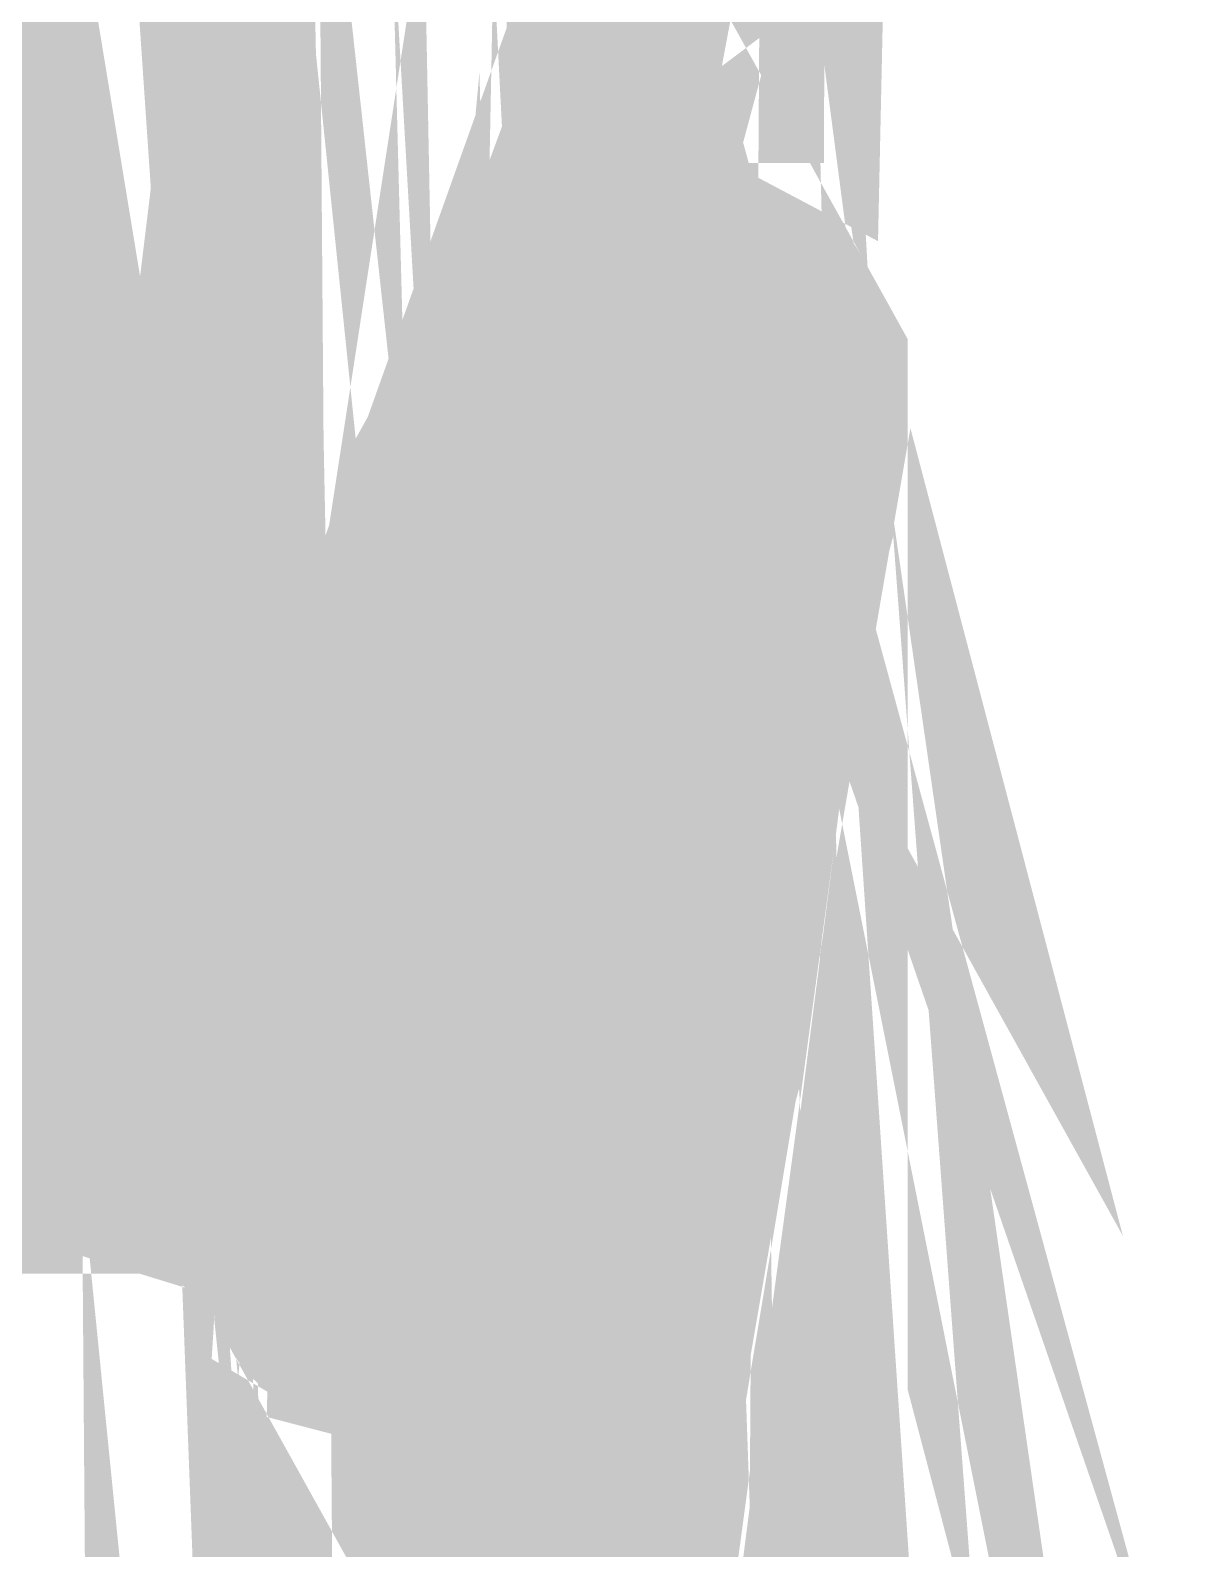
# Model space of a CAD drawing. Extents: x -0.78 to 3.01, y -0.91 to 1.38.
# Drawn here: x 0.2278 to 0.24649, y 0.15514 to 0.17971 of the extents above; entities that cross this region are included whole.
import ezdxf

# ---------------------------------------------------------------- set-up
doc = ezdxf.new("R2010")
doc.units = 0
doc.layers.add('2D_LINE_26', color=3, linetype='CONTINUOUS')

# ---------------------------------------------------------------- blocks, each defined once
blk = doc.blocks.new('DRAWING_9')
at = {"layer": '2D_LINE_26', "const_width": 0.004}
blk.add_lwpolyline([(0, 0), (-0.0004911811, 0.0087354593), (0.0002728871, 0.002893622), (0.0002728871, 0.002893622)], close=True, dxfattribs=at)
blk = doc.blocks.new('DRAWING_11')
at = {"layer": '2D_LINE_26', "const_width": 0.004}
blk.add_lwpolyline([(0, 0), (0.0010369554, -0.0006551706), (0.0005457743, -0.0118474803), (0.0005457743, -0.0118474803)], close=True, dxfattribs=at)
blk = doc.blocks.new('DRAWING_17')
at = {"layer": '2D_LINE_26', "const_width": 0.004}
blk.add_lwpolyline([(0, 0), (0.0010369554, 0.0008735433), (0.0007640682, -0.013321601), (0.0007640682, -0.013321601)], close=True, dxfattribs=at)
blk = doc.blocks.new('DRAWING_20')
at = {"layer": '2D_LINE_26', "const_width": 0.004}
blk.add_lwpolyline([(0, 0), (0.0013644094, -0.0094452231), (-0.000218294, -0.0015286877), (-0.000218294, -0.0015286877)], close=True, dxfattribs=at)
blk = doc.blocks.new('DRAWING_22')
at = {"layer": '2D_LINE_26', "const_width": 0.004}
blk.add_lwpolyline([(0, 0), (0.0007640682, -0.013321601), (-0.0006003412, -0.0020200787), (-0.0006003412, -0.0020200787)], close=True, dxfattribs=at)
blk = doc.blocks.new('DRAWING_27')
at = {"layer": '2D_LINE_26', "const_width": 0.004}
blk.add_lwpolyline([(0, 0), (0.0008732283, 0.0008189501), (0.000163727, -0.0084624934), (0.000163727, -0.0084624934)], close=True, dxfattribs=at)
blk = doc.blocks.new('DRAWING_29')
at = {"layer": '2D_LINE_26', "const_width": 0.004}
blk.add_lwpolyline([(0, 0), (0.0009277953, -0.0084624934), (-0.0011460892, 0.000545958), (-0.0011460892, 0.000545958)], close=True, dxfattribs=at)
blk = doc.blocks.new('DRAWING_30')
at = {"layer": '2D_LINE_26', "const_width": 0.004}
blk.add_lwpolyline([(0, 0), (0.000163727, -0.0084624934), (-0.0007640682, 0), (-0.0007640682, 0)], close=True, dxfattribs=at)
blk = doc.blocks.new('DRAWING_37')
at = {"layer": '2D_LINE_26', "const_width": 0.004}
blk.add_lwpolyline([(0, 0), (0.0016958005, -0.0062193176), (0, -0.0013103412), (0, -0.0013103412)], close=True, dxfattribs=at)
blk = doc.blocks.new('DRAWING_42')
at = {"layer": '2D_LINE_26', "const_width": 0.004}
blk.add_lwpolyline([(0, 0), (-0.0002728871, 0.0067153806), (0.0002728609, -0.0010919423), (0.0002728609, -0.0010919423)], close=True, dxfattribs=at)
blk = doc.blocks.new('DRAWING_44')
at = {"layer": '2D_LINE_26', "const_width": 0.004}
blk.add_lwpolyline([(0, 0), (-0.0003892913, 0.0054728346), (0.0002728871, -0.0008735433), (0.0002728871, -0.0008735433)], close=True, dxfattribs=at)
blk = doc.blocks.new('SMOOTH_0$004')
at = {"const_width": 0.002}
blk.add_lwpolyline([(-0.001, 0, 1), (0.001, 0, 1)], format="xyb", close=True, dxfattribs=at)
blk = doc.blocks.new('DRAWING_388')
at = {"layer": '2D_LINE_26', "const_width": 0.004}
blk.add_lwpolyline([(0, 0), (0.0005057218, -0.0009106562), (0.0005057218, -0.0019225197), (0.0005057218, -0.0019225197)], close=True, dxfattribs=at)
at = {"layer": '2D_LINE_26'}
for p in [(0, 0), (0.0005057218, -0.0009106562), (0.0005057218, -0.0019225197), (0.0005057218, -0.0019225197)]:
    blk.add_blockref('SMOOTH_0$004', p, dxfattribs=at)
blk = doc.blocks.new('DRAWING_389')
at = {"layer": '2D_LINE_26', "const_width": 0.004}
blk.add_lwpolyline([(0, 0), (-0.0002528609, 0.0033897113), (0.0002528609, 0.0014671916), (0.0002528609, 0.0014671916)], close=True, dxfattribs=at)
at = {"layer": '2D_LINE_26'}
for p in [(-0.0002528609, 0.0033897113), (0.0002528609, 0.0014671916), (0.0002528609, 0.0014671916), (0, 0)]:
    blk.add_blockref('SMOOTH_0$004', p, dxfattribs=at)
blk = doc.blocks.new('DRAWING_390')
at = {"layer": '2D_LINE_26', "const_width": 0.004}
blk.add_lwpolyline([(0, 0), (-0.0003540157, -0.0013154331), (-0.0002528609, 0.0033897113), (-0.0002528609, 0.0033897113)], close=True, dxfattribs=at)
at = {"layer": '2D_LINE_26'}
for p in [(-0.0002528609, 0.0033897113), (-0.0002528609, 0.0033897113), (0, 0), (-0.0003540157, -0.0013154331)]:
    blk.add_blockref('SMOOTH_0$004', p, dxfattribs=at)
blk = doc.blocks.new('DRAWING_391')
at = {"layer": '2D_LINE_26', "const_width": 0.004}
blk.add_lwpolyline([(0, 0), (0.0008597638, -0.0004553281), (0.0007586089, -0.0051604724), (0.0007586089, -0.0051604724)], close=True, dxfattribs=at)
at = {"layer": '2D_LINE_26'}
for p in [(0, 0), (0.0008597638, -0.0004553281), (0.0007586089, -0.0051604724), (0.0007586089, -0.0051604724)]:
    blk.add_blockref('SMOOTH_0$004', p, dxfattribs=at)
blk = doc.blocks.new('DRAWING_392')
at = {"layer": '2D_LINE_26', "const_width": 0.004}
blk.add_lwpolyline([(0, 0), (-0.0004551706, 0.0067794488), (0.0003034383, 0.0016189764), (0.0003034383, 0.0016189764)], close=True, dxfattribs=at)
at = {"layer": '2D_LINE_26'}
for p in [(-0.0004551706, 0.0067794488), (0.0003034383, 0.0016189764), (0.0003034383, 0.0016189764), (0, 0)]:
    blk.add_blockref('SMOOTH_0$004', p, dxfattribs=at)
blk = doc.blocks.new('DRAWING_393')
at = {"layer": '2D_LINE_26', "const_width": 0.004}
blk.add_lwpolyline([(0, 0), (-0.0002023097, 0.0087525722), (0.0002528609, 0.0019731234), (0.0002528609, 0.0019731234)], close=True, dxfattribs=at)
at = {"layer": '2D_LINE_26'}
for p in [(-0.0002023097, 0.0087525722), (0.0002528609, 0.0019731234), (0.0002528609, 0.0019731234), (0, 0)]:
    blk.add_blockref('SMOOTH_0$004', p, dxfattribs=at)
blk = doc.blocks.new('DRAWING_394')
at = {"layer": '2D_LINE_26', "const_width": 0.004}
blk.add_lwpolyline([(0, 0), (0.0006071391, -0.0156923885), (0.0001519685, -0.0165524672), (0.0001519685, -0.0165524672)], close=True, dxfattribs=at)
blk = doc.blocks.new('DRAWING_395')
at = {"layer": '2D_LINE_26', "const_width": 0.004}
blk.add_lwpolyline([(0, 0), (-0.0002528871, -0.001871916), (-0.0002023097, 0.0087525722), (-0.0002023097, 0.0087525722)], close=True, dxfattribs=at)
at = {"layer": '2D_LINE_26'}
for p in [(-0.0002023097, 0.0087525722), (-0.0002023097, 0.0087525722), (0, 0), (-0.0002528871, -0.001871916)]:
    blk.add_blockref('SMOOTH_0$004', p, dxfattribs=at)
blk = doc.blocks.new('DRAWING_396')
at = {"layer": '2D_LINE_26', "const_width": 0.004}
blk.add_lwpolyline([(0, 0), (0.0010620472, 0), (0.0010114698, -0.0106244882), (0.0010114698, -0.0106244882)], close=True, dxfattribs=at)
at = {"layer": '2D_LINE_26'}
for p in [(0, 0), (0.0010620472, 0), (0.0010114698, -0.0106244882), (0.0010114698, -0.0106244882)]:
    blk.add_blockref('SMOOTH_0$004', p, dxfattribs=at)
blk = doc.blocks.new('DRAWING_397')
at = {"layer": '2D_LINE_26', "const_width": 0.004}
blk.add_lwpolyline([(0, 0), (-0.0006572966, 0.0127567717), (0.0003541732, 0.0021322835), (0.0003541732, 0.0021322835)], close=True, dxfattribs=at)
at = {"layer": '2D_LINE_26'}
for p in [(-0.0006572966, 0.0127567717), (0.0003541732, 0.0021322835), (0.0003541732, 0.0021322835), (0, 0)]:
    blk.add_blockref('SMOOTH_0$004', p, dxfattribs=at)
blk = doc.blocks.new('DRAWING_398')
at = {"layer": '2D_LINE_26', "const_width": 0.004}
blk.add_lwpolyline([(0, 0), (-0.000202126, 0.0144263255), (0.0004551706, 0.0016695538), (0.0004551706, 0.0016695538)], close=True, dxfattribs=at)
at = {"layer": '2D_LINE_26'}
for p in [(-0.000202126, 0.0144263255), (0.0004551706, 0.0016695538), (0.0004551706, 0.0016695538), (0, 0)]:
    blk.add_blockref('SMOOTH_0$004', p, dxfattribs=at)
blk = doc.blocks.new('DRAWING_399')
at = {"layer": '2D_LINE_26', "const_width": 0.004}
blk.add_lwpolyline([(0, 0), (-0.0006574541, -0.0002023885), (-0.0006071391, 0.0172607874), (-0.0006071391, 0.0172607874)], close=True, dxfattribs=at)
blk = doc.blocks.new('DRAWING_401')
at = {"layer": '2D_LINE_26', "const_width": 0.004}
blk.add_lwpolyline([(0, 0), (0.0006574541, -0.0005059318), (0.0006071391, -0.0179691076), (0.0006071391, -0.0179691076)], close=True, dxfattribs=at)
blk = doc.blocks.new('DRAWING_402')
at = {"layer": '2D_LINE_26', "const_width": 0.004}
blk.add_lwpolyline([(0, 0), (-0.0009609186, 0.0002529659), (-0.0006071391, 0.0179691076), (-0.0006071391, 0.0179691076)], close=True, dxfattribs=at)
blk = doc.blocks.new('DRAWING_403')
at = {"layer": '2D_LINE_26', "const_width": 0.004}
blk.add_lwpolyline([(0, 0), (-0.0003034383, -0.0012142257), (-0.000202126, 0.0144263255), (-0.000202126, 0.0144263255)], close=True, dxfattribs=at)
at = {"layer": '2D_LINE_26'}
for p in [(-0.000202126, 0.0144263255), (-0.000202126, 0.0144263255), (0, 0), (-0.0003034383, -0.0012142257)]:
    blk.add_blockref('SMOOTH_0$004', p, dxfattribs=at)
blk = doc.blocks.new('DRAWING_404')
at = {"layer": '2D_LINE_26', "const_width": 0.004}
blk.add_lwpolyline([(0, 0), (0.0008091864, 0.0006071129), (0.000707874, -0.0150334383), (0.000707874, -0.0150334383)], close=True, dxfattribs=at)
at = {"layer": '2D_LINE_26'}
for p in [(0.0008091864, 0.0006071129), (0, 0), (0.000707874, -0.0150334383), (0.000707874, -0.0150334383)]:
    blk.add_blockref('SMOOTH_0$004', p, dxfattribs=at)
blk = doc.blocks.new('DRAWING_405')
at = {"layer": '2D_LINE_26', "const_width": 0.004}
blk.add_lwpolyline([(0, 0), (-0.0007586089, -0.0009106824), (-0.000707874, 0.0150334383), (-0.000707874, 0.0150334383)], close=True, dxfattribs=at)
at = {"layer": '2D_LINE_26'}
for p in [(-0.000707874, 0.0150334383), (-0.000707874, 0.0150334383), (0, 0), (-0.0007586089, -0.0009106824)]:
    blk.add_blockref('SMOOTH_0$004', p, dxfattribs=at)
blk = doc.blocks.new('DRAWING_407')
at = {"layer": '2D_LINE_26', "const_width": 0.004}
blk.add_lwpolyline([(0, 0), (-0.0011632021, 0.0008600787), (-2.625e-07, 0.0177161417), (-2.625e-07, 0.0177161417)], close=True, dxfattribs=at)
blk = doc.blocks.new('DRAWING_409')
at = {"layer": '2D_LINE_26', "const_width": 0.004}
blk.add_lwpolyline([(0, 0), (-0.0010623097, 0.0155912073), (0.0006574541, -0.0010624672), (0.0006574541, -0.0010624672)], close=True, dxfattribs=at)
blk = doc.blocks.new('DRAWING_410')
at = {"layer": '2D_LINE_26', "const_width": 0.004}
blk.add_lwpolyline([(0, 0), (-0.0005476378, 0.0132289239), (0.0005146719, -0.0023622835), (0.0005146719, -0.0023622835)], close=True, dxfattribs=at)
blk = doc.blocks.new('DRAWING_411')
at = {"layer": '2D_LINE_26', "const_width": 0.004}
blk.add_lwpolyline([(0, 0), (-0.0002886352, 0.0113287664), (0.0002590026, -0.0019001575), (0.0002590026, -0.0019001575)], close=True, dxfattribs=at)
blk = doc.blocks.new('DRAWING_412')
at = {"layer": '2D_LINE_26', "const_width": 0.004}
blk.add_lwpolyline([(0, 0), (0.0009103412, 0.0009612598), (0.0008596063, -0.0149828609), (0.0008596063, -0.0149828609)], close=True, dxfattribs=at)
at = {"layer": '2D_LINE_26'}
for p in [(0.0009103412, 0.0009612598), (0, 0), (0.0008596063, -0.0149828609), (0.0008596063, -0.0149828609)]:
    blk.add_blockref('SMOOTH_0$004', p, dxfattribs=at)
blk = doc.blocks.new('DRAWING_413')
at = {"layer": '2D_LINE_26', "const_width": 0.004}
blk.add_lwpolyline([(0, 0), (-0.0004044357, 0.0154887927), (0.0004551706, 0.0005059318), (0.0004551706, 0.0005059318)], close=True, dxfattribs=at)
at = {"layer": '2D_LINE_26'}
for p in [(-0.0004044357, 0.0154887927), (0.0004551706, 0.0005059318), (0.0004551706, 0.0005059318), (0, 0)]:
    blk.add_blockref('SMOOTH_0$004', p, dxfattribs=at)
blk = doc.blocks.new('DRAWING_414')
at = {"layer": '2D_LINE_26', "const_width": 0.004}
blk.add_lwpolyline([(0, 0), (-0.001416063, 0), (-0.0011630446, 0.0141227822), (-0.0011630446, 0.0141227822)], close=True, dxfattribs=at)
at = {"layer": '2D_LINE_26'}
for p in [(-0.0011630446, 0.0141227822), (-0.0011630446, 0.0141227822), (-0.001416063, 0), (0, 0)]:
    blk.add_blockref('SMOOTH_0$004', p, dxfattribs=at)
blk = doc.blocks.new('DRAWING_415')
at = {"layer": '2D_LINE_26', "const_width": 0.004}
blk.add_lwpolyline([(0, 0), (0.0004044357, -0.0154887927), (-0.0007586089, -0.0013660105), (-0.0007586089, -0.0013660105)], close=True, dxfattribs=at)
at = {"layer": '2D_LINE_26'}
for p in [(0, 0), (-0.0007586089, -0.0013660105), (-0.0007586089, -0.0013660105), (0.0004044357, -0.0154887927)]:
    blk.add_blockref('SMOOTH_0$004', p, dxfattribs=at)
blk = doc.blocks.new('DRAWING_416')
at = {"layer": '2D_LINE_26', "const_width": 0.004}
blk.add_lwpolyline([(0, 0), (0.0005057218, 0.0014165879), (0.0002527034, -0.0127061942), (0.0002527034, -0.0127061942)], close=True, dxfattribs=at)
at = {"layer": '2D_LINE_26'}
for p in [(0.0005057218, 0.0014165879), (0, 0), (0.0002527034, -0.0127061942), (0.0002527034, -0.0127061942)]:
    blk.add_blockref('SMOOTH_0$004', p, dxfattribs=at)
blk = doc.blocks.new('DRAWING_417')
at = {"layer": '2D_LINE_26', "const_width": 0.004}
blk.add_lwpolyline([(0, 0), (-0.0011687139, 0.0003049081), (-0.0009101575, 0.009771811), (-0.0009101575, 0.009771811)], close=True, dxfattribs=at)
at = {"layer": '2D_LINE_26'}
for p in [(-0.0009101575, 0.009771811), (-0.0009101575, 0.009771811), (-0.0011687139, 0.0003049081), (0, 0)]:
    blk.add_blockref('SMOOTH_0$004', p, dxfattribs=at)
blk = doc.blocks.new('DRAWING_418')
at = {"layer": '2D_LINE_26', "const_width": 0.004}
blk.add_lwpolyline([(0, 0), (0.0005561417, -0.0107330709), (-0.0003540157, -0.0009612598), (-0.0003540157, -0.0009612598)], close=True, dxfattribs=at)
at = {"layer": '2D_LINE_26'}
for p in [(0, 0), (-0.0003540157, -0.0009612598), (-0.0003540157, -0.0009612598), (0.0005561417, -0.0107330709)]:
    blk.add_blockref('SMOOTH_0$004', p, dxfattribs=at)
blk = doc.blocks.new('DRAWING_419')
at = {"layer": '2D_LINE_26', "const_width": 0.004}
blk.add_lwpolyline([(0, 0), (0.0002527034, -0.0127061942), (-0.0003034383, -0.0019731234), (-0.0003034383, -0.0019731234)], close=True, dxfattribs=at)
at = {"layer": '2D_LINE_26'}
for p in [(0, 0), (-0.0003034383, -0.0019731234), (-0.0003034383, -0.0019731234), (0.0002527034, -0.0127061942)]:
    blk.add_blockref('SMOOTH_0$004', p, dxfattribs=at)
blk = doc.blocks.new('DRAWING_420')
at = {"layer": '2D_LINE_26', "const_width": 0.004}
blk.add_lwpolyline([(0, 0), (-0.001093622, 0.002706273), (-0.0002886352, 0.0113287664), (-0.0002886352, 0.0113287664)], close=True, dxfattribs=at)
blk = doc.blocks.new('DRAWING_421')
at = {"layer": '2D_LINE_26', "const_width": 0.004}
blk.add_lwpolyline([(0, 0), (0.0011126247, 0.0005059318), (0.0003076378, -0.0081165617), (0.0003076378, -0.0081165617)], close=True, dxfattribs=at)
blk = doc.blocks.new('DRAWING_422')
at = {"layer": '2D_LINE_26', "const_width": 0.004}
blk.add_lwpolyline([(0, 0), (0.0006069029, 0.0008095013), (0.0003483465, -0.0086574016), (0.0003483465, -0.0086574016)], close=True, dxfattribs=at)
at = {"layer": '2D_LINE_26'}
for p in [(0.0006069029, 0.0008095013), (0, 0), (0.0003483465, -0.0086574016), (0.0003483465, -0.0086574016)]:
    blk.add_blockref('SMOOTH_0$004', p, dxfattribs=at)
blk = doc.blocks.new('DRAWING_423')
at = {"layer": '2D_LINE_26', "const_width": 0.004}
blk.add_lwpolyline([(0, 0), (-0.0008597638, 0.0005059318), (-0.0003483465, 0.0086574016), (-0.0003483465, 0.0086574016)], close=True, dxfattribs=at)
at = {"layer": '2D_LINE_26'}
for p in [(-0.0003483465, 0.0086574016), (-0.0003483465, 0.0086574016), (-0.0008597638, 0.0005059318), (0, 0)]:
    blk.add_blockref('SMOOTH_0$004', p, dxfattribs=at)
blk = doc.blocks.new('DRAWING_424')
at = {"layer": '2D_LINE_26', "const_width": 0.004}
blk.add_lwpolyline([(0, 0), (0.0008597638, 0.0005565092), (0.0003483465, -0.0075949606), (0.0003483465, -0.0075949606)], close=True, dxfattribs=at)
at = {"layer": '2D_LINE_26'}
for p in [(0.0008597638, 0.0005565092), (0, 0), (0.0003483465, -0.0075949606), (0.0003483465, -0.0075949606)]:
    blk.add_blockref('SMOOTH_0$004', p, dxfattribs=at)
blk = doc.blocks.new('DRAWING_425')
at = {"layer": '2D_LINE_26', "const_width": 0.004}
blk.add_lwpolyline([(0, 0), (-0.0018131234, 0), (-0.0011674016, 0.007357664), (-0.0011674016, 0.007357664)], close=True, dxfattribs=at)
blk = doc.blocks.new('DRAWING_426')
at = {"layer": '2D_LINE_26', "const_width": 0.004}
blk.add_lwpolyline([(0, 0), (0.0003076378, -0.0081165617), (-0.0008597638, -0.0007588976), (-0.0008597638, -0.0007588976)], close=True, dxfattribs=at)
blk = doc.blocks.new('DRAWING_427')
at = {"layer": '2D_LINE_26', "const_width": 0.004}
blk.add_lwpolyline([(0, 0), (-0.0005057218, 0.0009106562), (-0.0003483465, 0.0075949606), (-0.0003483465, 0.0075949606)], close=True, dxfattribs=at)
at = {"layer": '2D_LINE_26'}
for p in [(-0.0003483465, 0.0075949606), (-0.0003483465, 0.0075949606), (-0.0005057218, 0.0009106562), (0, 0)]:
    blk.add_blockref('SMOOTH_0$004', p, dxfattribs=at)
blk = doc.blocks.new('DRAWING_428')
at = {"layer": '2D_LINE_26', "const_width": 0.004}
blk.add_lwpolyline([(0, 0), (0.000910315, 0), (0.0007529396, -0.0066843045), (0.0007529396, -0.0066843045)], close=True, dxfattribs=at)
at = {"layer": '2D_LINE_26'}
for p in [(0, 0), (0.000910315, 0), (0.0007529396, -0.0066843045), (0.0007529396, -0.0066843045)]:
    blk.add_blockref('SMOOTH_0$004', p, dxfattribs=at)
blk = doc.blocks.new('DRAWING_429')
at = {"layer": '2D_LINE_26', "const_width": 0.004}
blk.add_lwpolyline([(0, 0), (-0.0010620735, 0.0010118635), (-0.0007529396, 0.0066843045), (-0.0007529396, 0.0066843045)], close=True, dxfattribs=at)
at = {"layer": '2D_LINE_26'}
for p in [(-0.0007529396, 0.0066843045), (-0.0007529396, 0.0066843045), (-0.0010620735, 0.0010118635), (0, 0)]:
    blk.add_blockref('SMOOTH_0$004', p, dxfattribs=at)
blk = doc.blocks.new('DRAWING_430')
at = {"layer": '2D_LINE_26', "const_width": 0.004}
blk.add_lwpolyline([(0, 0), (0.0012643307, 0.0012648031), (0.0006186089, -0.0060928609), (0.0006186089, -0.0060928609)], close=True, dxfattribs=at)
blk = doc.blocks.new('DRAWING_431')
at = {"layer": '2D_LINE_26', "const_width": 0.004}
blk.add_lwpolyline([(0, 0), (0.0009609186, -0.0005565092), (0.0006517848, -0.0062289501), (0.0006517848, -0.0062289501)], close=True, dxfattribs=at)
at = {"layer": '2D_LINE_26'}
for p in [(0, 0), (0.0009609186, -0.0005565092), (0.0006517848, -0.0062289501), (0.0006517848, -0.0062289501)]:
    blk.add_blockref('SMOOTH_0$004', p, dxfattribs=at)
blk = doc.blocks.new('DRAWING_432')
at = {"layer": '2D_LINE_26', "const_width": 0.004}
blk.add_lwpolyline([(0, 0), (-4.49081e-05, 0.0058748031), (0.0006068766, -0.000354147), (0.0006068766, -0.000354147)], close=True, dxfattribs=at)
at = {"layer": '2D_LINE_26'}
for p in [(-4.49081e-05, 0.0058748031), (0, 0), (0.0006068766, -0.000354147), (0.0006068766, -0.000354147)]:
    blk.add_blockref('SMOOTH_0$004', p, dxfattribs=at)
blk = doc.blocks.new('DRAWING_433')
at = {"layer": '2D_LINE_26', "const_width": 0.004}
blk.add_lwpolyline([(0, 0), (-0.0013526247, -0.0003166929), (-0.0006186089, 0.0060928609), (-0.0006186089, 0.0060928609)], close=True, dxfattribs=at)
blk = doc.blocks.new('DRAWING_434')
at = {"layer": '2D_LINE_26', "const_width": 0.004}
blk.add_lwpolyline([(0, 0), (0.0008597638, 0.0007083202), (0.000125748, -0.0057012336), (0.000125748, -0.0057012336)], close=True, dxfattribs=at)
blk = doc.blocks.new('DRAWING_435')
at = {"layer": '2D_LINE_26', "const_width": 0.004}
blk.add_lwpolyline([(0, 0), (-0.0007586089, 0), (-4.49081e-05, 0.0058748031), (-4.49081e-05, 0.0058748031)], close=True, dxfattribs=at)
at = {"layer": '2D_LINE_26'}
for p in [(-4.49081e-05, 0.0058748031), (-4.49081e-05, 0.0058748031), (-0.0007586089, 0), (0, 0)]:
    blk.add_blockref('SMOOTH_0$004', p, dxfattribs=at)
blk = doc.blocks.new('DRAWING_436')
at = {"layer": '2D_LINE_26', "const_width": 0.004}
blk.add_lwpolyline([(0, 0), (0.0018712336, -0.0011636483), (0.0011575328, -0.0070384514), (0.0011575328, -0.0070384514)], close=True, dxfattribs=at)
at = {"layer": '2D_LINE_26'}
for p in [(0, 0), (0.0018712336, -0.0011636483), (0.0011575328, -0.0070384514), (0.0011575328, -0.0070384514)]:
    blk.add_blockref('SMOOTH_0$004', p, dxfattribs=at)
blk = doc.blocks.new('DRAWING_439')
at = {"layer": '2D_LINE_26', "const_width": 0.004}
blk.add_lwpolyline([(0, 0), (-0.0013149081, 0.0004047507), (-0.0011575328, 0.0070384514), (-0.0011575328, 0.0070384514)], close=True, dxfattribs=at)
at = {"layer": '2D_LINE_26'}
for p in [(-0.0011575328, 0.0070384514), (-0.0011575328, 0.0070384514), (-0.0013149081, 0.0004047507), (0, 0)]:
    blk.add_blockref('SMOOTH_0$004', p, dxfattribs=at)
blk = doc.blocks.new('DRAWING_440')
at = {"layer": '2D_LINE_26', "const_width": 0.004}
blk.add_lwpolyline([(0, 0), (0.0029939108, -0.0015160367), (0.0028365354, -0.0081497375), (0.0028365354, -0.0081497375)], close=True, dxfattribs=at)
at = {"layer": '2D_LINE_26'}
for p in [(0, 0), (0.0029939108, -0.0015160367), (0.0028365354, -0.0081497375), (0.0028365354, -0.0081497375)]:
    blk.add_blockref('SMOOTH_0$004', p, dxfattribs=at)
blk = doc.blocks.new('DRAWING_441')
at = {"layer": '2D_LINE_26', "const_width": 0.004}
blk.add_lwpolyline([(0, 0), (-0.0008135696, 0.0081497375), (0.0020229659, 0), (0.0020229659, 0)], close=True, dxfattribs=at)
at = {"layer": '2D_LINE_26'}
for p in [(0, 0), (0.0020229659, 0), (0.0020229659, 0)]:
    blk.add_blockref('SMOOTH_0$004', p, dxfattribs=at)
blk = doc.blocks.new('DRAWING_444')
at = {"layer": '2D_LINE_26', "const_width": 0.004}
blk.add_lwpolyline([(0, 0), (0.0002989501, -0.0059503675), (-0.0008091864, -0.0004047507), (-0.0008091864, -0.0004047507)], close=True, dxfattribs=at)
blk = doc.blocks.new('DRAWING_445')
at = {"layer": '2D_LINE_26', "const_width": 0.004}
blk.add_lwpolyline([(0, 0), (-0.0012137795, -0.0004553543), (-0.0008135696, 0.0081497375), (-0.0008135696, 0.0081497375)], close=True, dxfattribs=at)
at = {"layer": '2D_LINE_26'}
blk.add_blockref('SMOOTH_0$004', (0, 0), dxfattribs=at)
blk = doc.blocks.new('DRAWING_452')
at = {"layer": '2D_LINE_26', "const_width": 0.004}
blk.add_lwpolyline([(0, 0), (0.0003540157, -0.0011636483), (0.0003540157, -0.0020743045), (0.0003540157, -0.0020743045)], close=True, dxfattribs=at)
blk = doc.blocks.new('DRAWING_462')
at = {"layer": '2D_LINE_26', "const_width": 0.004}
blk.add_lwpolyline([(0, 0), (-0.0005010499, 0.0108339895), (0.0003034383, 0.0005565354), (0.0003034383, 0.0005565354)], close=True, dxfattribs=at)
blk = doc.blocks.new('DRAWING_1484')
at = {"layer": '2D_LINE_26', "const_width": 0.004}
blk.add_lwpolyline([(0, 0), (-0.0029939108, 0.0015160367)], dxfattribs=at)
at = {"layer": '2D_LINE_26'}
for p in [(-0.0029939108, 0.0015160367), (0, 0)]:
    blk.add_blockref('SMOOTH_0$004', p, dxfattribs=at)
blk = doc.blocks.new('DRAWING_1485')
at = {"layer": '2D_LINE_26', "const_width": 0.004}
blk.add_lwpolyline([(0, 0), (-0.0018712336, 0.0011636483)], dxfattribs=at)
at = {"layer": '2D_LINE_26'}
for p in [(-0.0018712336, 0.0011636483), (0, 0)]:
    blk.add_blockref('SMOOTH_0$004', p, dxfattribs=at)
blk = doc.blocks.new('DRAWING_1486')
at = {"layer": '2D_LINE_26', "const_width": 0.004}
blk.add_lwpolyline([(0, 0), (-0.0009609186, 0.0005565092)], dxfattribs=at)
at = {"layer": '2D_LINE_26'}
for p in [(-0.0009609186, 0.0005565092), (0, 0)]:
    blk.add_blockref('SMOOTH_0$004', p, dxfattribs=at)
blk = doc.blocks.new('DRAWING_1487')
at = {"layer": '2D_LINE_26', "const_width": 0.004}
blk.add_lwpolyline([(0, 0), (-0.000910315, 0)], dxfattribs=at)
at = {"layer": '2D_LINE_26'}
for p in [(-0.000910315, 0), (0, 0)]:
    blk.add_blockref('SMOOTH_0$004', p, dxfattribs=at)
blk = doc.blocks.new('DRAWING_1488')
at = {"layer": '2D_LINE_26', "const_width": 0.004}
blk.add_lwpolyline([(0, 0), (-0.0008597638, -0.0005565092)], dxfattribs=at)
at = {"layer": '2D_LINE_26'}
for p in [(0, 0), (-0.0008597638, -0.0005565092)]:
    blk.add_blockref('SMOOTH_0$004', p, dxfattribs=at)
blk = doc.blocks.new('DRAWING_1489')
at = {"layer": '2D_LINE_26', "const_width": 0.004}
blk.add_lwpolyline([(0, 0), (-0.0006069029, -0.0008095013)], dxfattribs=at)
at = {"layer": '2D_LINE_26'}
for p in [(0, 0), (-0.0006069029, -0.0008095013)]:
    blk.add_blockref('SMOOTH_0$004', p, dxfattribs=at)
blk = doc.blocks.new('DRAWING_1490')
at = {"layer": '2D_LINE_26', "const_width": 0.004}
blk.add_lwpolyline([(0, 0), (-0.0003540157, -0.0009612598)], dxfattribs=at)
at = {"layer": '2D_LINE_26'}
for p in [(0, 0), (-0.0003540157, -0.0009612598)]:
    blk.add_blockref('SMOOTH_0$004', p, dxfattribs=at)
blk = doc.blocks.new('DRAWING_1491')
at = {"layer": '2D_LINE_26', "const_width": 0.004}
blk.add_lwpolyline([(0, 0), (-0.0003034383, -0.0019731234)], dxfattribs=at)
at = {"layer": '2D_LINE_26'}
for p in [(0, 0), (-0.0003034383, -0.0019731234)]:
    blk.add_blockref('SMOOTH_0$004', p, dxfattribs=at)
blk = doc.blocks.new('DRAWING_1492')
at = {"layer": '2D_LINE_26', "const_width": 0.004}
blk.add_lwpolyline([(0, 0), (-0.0005057218, -0.0014165879)], dxfattribs=at)
at = {"layer": '2D_LINE_26'}
for p in [(0, 0), (-0.0005057218, -0.0014165879)]:
    blk.add_blockref('SMOOTH_0$004', p, dxfattribs=at)
blk = doc.blocks.new('DRAWING_1493')
at = {"layer": '2D_LINE_26', "const_width": 0.004}
blk.add_lwpolyline([(0, 0), (-0.0007586089, -0.0013660105)], dxfattribs=at)
at = {"layer": '2D_LINE_26'}
for p in [(0, 0), (-0.0007586089, -0.0013660105)]:
    blk.add_blockref('SMOOTH_0$004', p, dxfattribs=at)
blk = doc.blocks.new('DRAWING_1494')
at = {"layer": '2D_LINE_26', "const_width": 0.004}
blk.add_lwpolyline([(0, 0), (-0.0009103412, -0.0009612598)], dxfattribs=at)
at = {"layer": '2D_LINE_26'}
for p in [(0, 0), (-0.0009103412, -0.0009612598)]:
    blk.add_blockref('SMOOTH_0$004', p, dxfattribs=at)
blk = doc.blocks.new('DRAWING_1495')
at = {"layer": '2D_LINE_26', "const_width": 0.004}
blk.add_lwpolyline([(0, 0), (-0.0008091864, -0.0006071129)], dxfattribs=at)
at = {"layer": '2D_LINE_26'}
for p in [(0, 0), (-0.0008091864, -0.0006071129)]:
    blk.add_blockref('SMOOTH_0$004', p, dxfattribs=at)
blk = doc.blocks.new('DRAWING_1496')
at = {"layer": '2D_LINE_26', "const_width": 0.004}
blk.add_lwpolyline([(0, 0), (-0.0010620472, 0)], dxfattribs=at)
at = {"layer": '2D_LINE_26'}
for p in [(-0.0010620472, 0), (0, 0)]:
    blk.add_blockref('SMOOTH_0$004', p, dxfattribs=at)
blk = doc.blocks.new('DRAWING_1497')
at = {"layer": '2D_LINE_26', "const_width": 0.004}
blk.add_lwpolyline([(0, 0), (-0.0008597638, 0.0004553281)], dxfattribs=at)
at = {"layer": '2D_LINE_26'}
for p in [(-0.0008597638, 0.0004553281), (0, 0)]:
    blk.add_blockref('SMOOTH_0$004', p, dxfattribs=at)
blk = doc.blocks.new('DRAWING_1498')
at = {"layer": '2D_LINE_26', "const_width": 0.004}
blk.add_lwpolyline([(0, 0), (-0.0005057218, 0.0009106562)], dxfattribs=at)
at = {"layer": '2D_LINE_26'}
for p in [(-0.0005057218, 0.0009106562), (0, 0)]:
    blk.add_blockref('SMOOTH_0$004', p, dxfattribs=at)
blk = doc.blocks.new('DRAWING_1499')
at = {"layer": '2D_LINE_26', "const_width": 0.004}
blk.add_lwpolyline([(0, 0), (0, 0.0010118635)], dxfattribs=at)
at = {"layer": '2D_LINE_26'}
for p in [(0, 0.0010118635), (0, 0)]:
    blk.add_blockref('SMOOTH_0$004', p, dxfattribs=at)
blk = doc.blocks.new('DRAWING_1500')
at = {"layer": '2D_LINE_26', "const_width": 0.004}
blk.add_lwpolyline([(0, 0), (0.0002528609, 0.0014671916)], dxfattribs=at)
at = {"layer": '2D_LINE_26'}
for p in [(0.0002528609, 0.0014671916), (0, 0)]:
    blk.add_blockref('SMOOTH_0$004', p, dxfattribs=at)
blk = doc.blocks.new('DRAWING_1501')
at = {"layer": '2D_LINE_26', "const_width": 0.004}
blk.add_lwpolyline([(0, 0), (0.0003540157, 0.0013154331)], dxfattribs=at)
at = {"layer": '2D_LINE_26'}
for p in [(0.0003540157, 0.0013154331), (0, 0)]:
    blk.add_blockref('SMOOTH_0$004', p, dxfattribs=at)
blk = doc.blocks.new('DRAWING_1502')
at = {"layer": '2D_LINE_26', "const_width": 0.004}
blk.add_lwpolyline([(0, 0), (0.0003034383, 0.0016189764)], dxfattribs=at)
at = {"layer": '2D_LINE_26'}
for p in [(0.0003034383, 0.0016189764), (0, 0)]:
    blk.add_blockref('SMOOTH_0$004', p, dxfattribs=at)
blk = doc.blocks.new('DRAWING_1503')
at = {"layer": '2D_LINE_26', "const_width": 0.004}
blk.add_lwpolyline([(0, 0), (0.0002528609, 0.0019731234)], dxfattribs=at)
at = {"layer": '2D_LINE_26'}
for p in [(0.0002528609, 0.0019731234), (0, 0)]:
    blk.add_blockref('SMOOTH_0$004', p, dxfattribs=at)
blk = doc.blocks.new('DRAWING_1504')
at = {"layer": '2D_LINE_26', "const_width": 0.004}
blk.add_lwpolyline([(0, 0), (0.0002528871, 0.001871916)], dxfattribs=at)
at = {"layer": '2D_LINE_26'}
for p in [(0.0002528871, 0.001871916), (0, 0)]:
    blk.add_blockref('SMOOTH_0$004', p, dxfattribs=at)
blk = doc.blocks.new('DRAWING_1505')
at = {"layer": '2D_LINE_26', "const_width": 0.004}
blk.add_lwpolyline([(0, 0), (0.0003541732, 0.0021322835)], dxfattribs=at)
at = {"layer": '2D_LINE_26'}
for p in [(0.0003541732, 0.0021322835), (0, 0)]:
    blk.add_blockref('SMOOTH_0$004', p, dxfattribs=at)
blk = doc.blocks.new('DRAWING_1506')
at = {"layer": '2D_LINE_26', "const_width": 0.004}
blk.add_lwpolyline([(0, 0), (0.0004551706, 0.0016695538)], dxfattribs=at)
at = {"layer": '2D_LINE_26'}
for p in [(0.0004551706, 0.0016695538), (0, 0)]:
    blk.add_blockref('SMOOTH_0$004', p, dxfattribs=at)
blk = doc.blocks.new('DRAWING_1507')
at = {"layer": '2D_LINE_26', "const_width": 0.004}
blk.add_lwpolyline([(0, 0), (0.0003034383, 0.0012142257)], dxfattribs=at)
at = {"layer": '2D_LINE_26'}
for p in [(0.0003034383, 0.0012142257), (0, 0)]:
    blk.add_blockref('SMOOTH_0$004', p, dxfattribs=at)
blk = doc.blocks.new('DRAWING_1508')
at = {"layer": '2D_LINE_26', "const_width": 0.004}
blk.add_lwpolyline([(0, 0), (0.0007586089, 0.0009106824)], dxfattribs=at)
at = {"layer": '2D_LINE_26'}
for p in [(0.0007586089, 0.0009106824), (0, 0)]:
    blk.add_blockref('SMOOTH_0$004', p, dxfattribs=at)
blk = doc.blocks.new('DRAWING_1509')
at = {"layer": '2D_LINE_26', "const_width": 0.004}
blk.add_lwpolyline([(0, 0), (0.0004551706, 0.0005059318)], dxfattribs=at)
at = {"layer": '2D_LINE_26'}
for p in [(0.0004551706, 0.0005059318), (0, 0)]:
    blk.add_blockref('SMOOTH_0$004', p, dxfattribs=at)
blk = doc.blocks.new('DRAWING_1510')
at = {"layer": '2D_LINE_26', "const_width": 0.004}
blk.add_lwpolyline([(0, 0), (0.001416063, 0)], dxfattribs=at)
at = {"layer": '2D_LINE_26'}
for p in [(0, 0), (0.001416063, 0)]:
    blk.add_blockref('SMOOTH_0$004', p, dxfattribs=at)
blk = doc.blocks.new('DRAWING_1511')
at = {"layer": '2D_LINE_26', "const_width": 0.004}
blk.add_lwpolyline([(0, 0), (0.0011687139, -0.0003049081)], dxfattribs=at)
at = {"layer": '2D_LINE_26'}
for p in [(0, 0), (0.0011687139, -0.0003049081)]:
    blk.add_blockref('SMOOTH_0$004', p, dxfattribs=at)
blk = doc.blocks.new('DRAWING_1512')
at = {"layer": '2D_LINE_26', "const_width": 0.004}
blk.add_lwpolyline([(0, 0), (0.0008597638, -0.0005059318)], dxfattribs=at)
at = {"layer": '2D_LINE_26'}
for p in [(0, 0), (0.0008597638, -0.0005059318)]:
    blk.add_blockref('SMOOTH_0$004', p, dxfattribs=at)
blk = doc.blocks.new('DRAWING_1513')
at = {"layer": '2D_LINE_26', "const_width": 0.004}
blk.add_lwpolyline([(0, 0), (0.0005057218, -0.0009106562)], dxfattribs=at)
at = {"layer": '2D_LINE_26'}
for p in [(0, 0), (0.0005057218, -0.0009106562)]:
    blk.add_blockref('SMOOTH_0$004', p, dxfattribs=at)
blk = doc.blocks.new('DRAWING_1514')
at = {"layer": '2D_LINE_26', "const_width": 0.004}
blk.add_lwpolyline([(0, 0), (0.0010620735, -0.0010118635)], dxfattribs=at)
at = {"layer": '2D_LINE_26'}
for p in [(0, 0), (0.0010620735, -0.0010118635)]:
    blk.add_blockref('SMOOTH_0$004', p, dxfattribs=at)
blk = doc.blocks.new('DRAWING_1515')
at = {"layer": '2D_LINE_26', "const_width": 0.004}
blk.add_lwpolyline([(0, 0), (0.0006068766, -0.000354147)], dxfattribs=at)
at = {"layer": '2D_LINE_26'}
for p in [(0, 0), (0.0006068766, -0.000354147)]:
    blk.add_blockref('SMOOTH_0$004', p, dxfattribs=at)
blk = doc.blocks.new('DRAWING_1516')
at = {"layer": '2D_LINE_26', "const_width": 0.004}
blk.add_lwpolyline([(0, 0), (0.0007586089, 0)], dxfattribs=at)
at = {"layer": '2D_LINE_26'}
for p in [(0, 0), (0.0007586089, 0)]:
    blk.add_blockref('SMOOTH_0$004', p, dxfattribs=at)
blk = doc.blocks.new('DRAWING_1517')
at = {"layer": '2D_LINE_26', "const_width": 0.004}
blk.add_lwpolyline([(0, 0), (0.0013149081, -0.0004047507)], dxfattribs=at)
at = {"layer": '2D_LINE_26'}
for p in [(0, 0), (0.0013149081, -0.0004047507)]:
    blk.add_blockref('SMOOTH_0$004', p, dxfattribs=at)
blk = doc.blocks.new('DRAWING_1518')
at = {"layer": '2D_LINE_26', "const_width": 0.004}
blk.add_lwpolyline([(0, 0), (0.0020229659, 0)], dxfattribs=at)
at = {"layer": '2D_LINE_26'}
for p in [(0, 0), (0.0020229659, 0)]:
    blk.add_blockref('SMOOTH_0$004', p, dxfattribs=at)
blk = doc.blocks.new('DRAWING_1519')
at = {"layer": '2D_LINE_26', "const_width": 0.004}
blk.add_lwpolyline([(0, 0), (0.0012137795, 0.0004553543)], dxfattribs=at)
at = {"layer": '2D_LINE_26'}
for p in [(0.0012137795, 0.0004553543), (0, 0)]:
    blk.add_blockref('SMOOTH_0$004', p, dxfattribs=at)

msp = doc.modelspace()

# ---------------------------------------------------------------- block references
for name, p in [('DRAWING_42', (0.2254261155, 0.2650491601)), ('DRAWING_44', (0.2265226509, 0.2171343045)), ('DRAWING_413', (0.2362495801, 0.1585041732)), ('DRAWING_462', (0.2221248819, 0.158806273)), ('DRAWING_20', (0.2325299738, 0.2217251181)), ('DRAWING_419', (0.2345808136, 0.1712103675)), ('DRAWING_398', (0.2377667979, 0.1611350131)), ('DRAWING_9', (0.2370052231, 0.2174119948)), ('DRAWING_394', (0.2382730709, 0.1442774016)), ('DRAWING_22', (0.233130315, 0.2256014961)), ('DRAWING_37', (0.2267955381, 0.2162607612)), ('DRAWING_397', (0.2382219685, 0.1628045669)), ('DRAWING_393', (0.2388290289, 0.1668087664)), ('DRAWING_17', (0.233130315, 0.2256014961)), ('DRAWING_416', (0.2345808136, 0.1712103675)), ('DRAWING_409', (0.2349860105, 0.1296980577)), ('DRAWING_11', (0.2354770866, 0.2268026247)), ('DRAWING_418', (0.2342773753, 0.1692372441)), ('DRAWING_30', (0.2314384514, 0.2193774803)), ('DRAWING_405', (0.2374633596, 0.1599207874)), ('DRAWING_27', (0.2314384514, 0.2193774803)), ('DRAWING_399', (0.2384250394, 0.1277249344)), ('DRAWING_29', (0.2306743832, 0.2193774803)), ('DRAWING_401', (0.2371604462, 0.1454916535)), ('DRAWING_404', (0.2367554856, 0.1749542257)), ('DRAWING_415', (0.2358451444, 0.1739929659)), ('DRAWING_392', (0.2390818898, 0.1687818898)), ('DRAWING_412', (0.2358451444, 0.1739929659)), ('DRAWING_427', (0.2328050394, 0.1593150131)), ('DRAWING_402', (0.2377675853, 0.1275225459)), ('DRAWING_422', (0.2333164567, 0.1674664829)), ('DRAWING_390', (0.2397393438, 0.1717162992)), ('DRAWING_414', (0.2362495801, 0.1585041732)), ('DRAWING_432', (0.2306303675, 0.1615916798)), ('DRAWING_423', (0.2336648031, 0.1588090814)), ('DRAWING_396', (0.2375646719, 0.1755613386)), ('DRAWING_407', (0.2368066667, 0.1277755118)), ('DRAWING_417', (0.2348335171, 0.1585041732)), ('DRAWING_435', (0.2306303675, 0.1615916798)), ('DRAWING_445', (0.2265338845, 0.1619964304)), ('DRAWING_389', (0.2397393438, 0.1717162992)), ('DRAWING_424', (0.2324566929, 0.1669099738)), ('DRAWING_395', (0.2388290289, 0.1668087664)), ('DRAWING_391', (0.2386267192, 0.1755613386)), ('DRAWING_429', (0.2322993176, 0.1602256693)), ('DRAWING_439', (0.2298717585, 0.1615916798)), ('DRAWING_388', (0.2394864829, 0.1751060105)), ('DRAWING_428', (0.231546378, 0.1669099738)), ('DRAWING_441', (0.2265338845, 0.1619964304)), ('DRAWING_431', (0.2305854593, 0.1674664829)), ('DRAWING_452', (0.223695643, 0.1527768241)), ('DRAWING_420', (0.234212336, 0.1339604987)), ('DRAWING_1495', (0.2375646719, 0.1755613386)), ('DRAWING_403', (0.2377667979, 0.1611350131)), ('DRAWING_1496', (0.2386267192, 0.1755613386)), ('DRAWING_1497', (0.2394864829, 0.1751060105)), ('DRAWING_1498', (0.2399922047, 0.1741953543)), ('DRAWING_1494', (0.2367554856, 0.1749542257)), ('DRAWING_1499', (0.2399922047, 0.1731834908)), ('DRAWING_1493', (0.2358451444, 0.1739929659)), ('DRAWING_436', (0.2287142257, 0.1686301312)), ('DRAWING_1500', (0.2397393438, 0.1717162992)), ('DRAWING_411', (0.234212336, 0.1339604987)), ('DRAWING_1492', (0.2350865354, 0.1726269554)), ('DRAWING_440', (0.225720315, 0.170146168)), ('DRAWING_1501', (0.2393853281, 0.1704008661)), ('DRAWING_1491', (0.2345808136, 0.1712103675)), ('DRAWING_1502', (0.2390818898, 0.1687818898)), ('DRAWING_1484', (0.2287142257, 0.1686301312)), ('DRAWING_1490', (0.2342773753, 0.1692372441)), ('DRAWING_1503', (0.2388290289, 0.1668087664)), ('DRAWING_1485', (0.2305854593, 0.1674664829)), ('DRAWING_1489', (0.2339233596, 0.1682759843)), ('DRAWING_426', (0.2328110761, 0.1447833333)), ('DRAWING_1486', (0.231546378, 0.1669099738)), ('DRAWING_1488', (0.2333164567, 0.1674664829)), ('DRAWING_1487', (0.2324566929, 0.1669099738)), ('DRAWING_1504', (0.2385761417, 0.1649368504)), ('DRAWING_421', (0.2328110761, 0.1447833333)), ('DRAWING_1505', (0.2382219685, 0.1628045669)), ('DRAWING_434', (0.2298272178, 0.1420513123)), ('DRAWING_1506', (0.2377667979, 0.1611350131)), ('DRAWING_1519', (0.225320105, 0.1615410761)), ('DRAWING_1518', (0.2265338845, 0.1619964304)), ('DRAWING_1517', (0.2285568504, 0.1619964304)), ('DRAWING_1516', (0.2298717585, 0.1615916798)), ('DRAWING_1515', (0.2306303675, 0.1615916798)), ('DRAWING_1514', (0.2312372441, 0.1612375328)), ('DRAWING_1507', (0.2374633596, 0.1599207874)), ('DRAWING_444', (0.2269445144, 0.1414948031)), ('DRAWING_1513', (0.2322993176, 0.1602256693)), ('DRAWING_1508', (0.2367047507, 0.159010105)), ('DRAWING_433', (0.2313055906, 0.1366667717)), ('DRAWING_1512', (0.2328050394, 0.1593150131)), ('DRAWING_1509', (0.2362495801, 0.1585041732)), ('DRAWING_1511', (0.2336648031, 0.1588090814)), ('DRAWING_425', (0.2331187139, 0.1366667717)), ('DRAWING_1510', (0.2348335171, 0.1585041732)), ('DRAWING_430', (0.2306869816, 0.1427596325)), ('DRAWING_410', (0.2344713386, 0.1320603412))]:
    msp.add_blockref(name, p)

doc.saveas('drawing.dxf')
